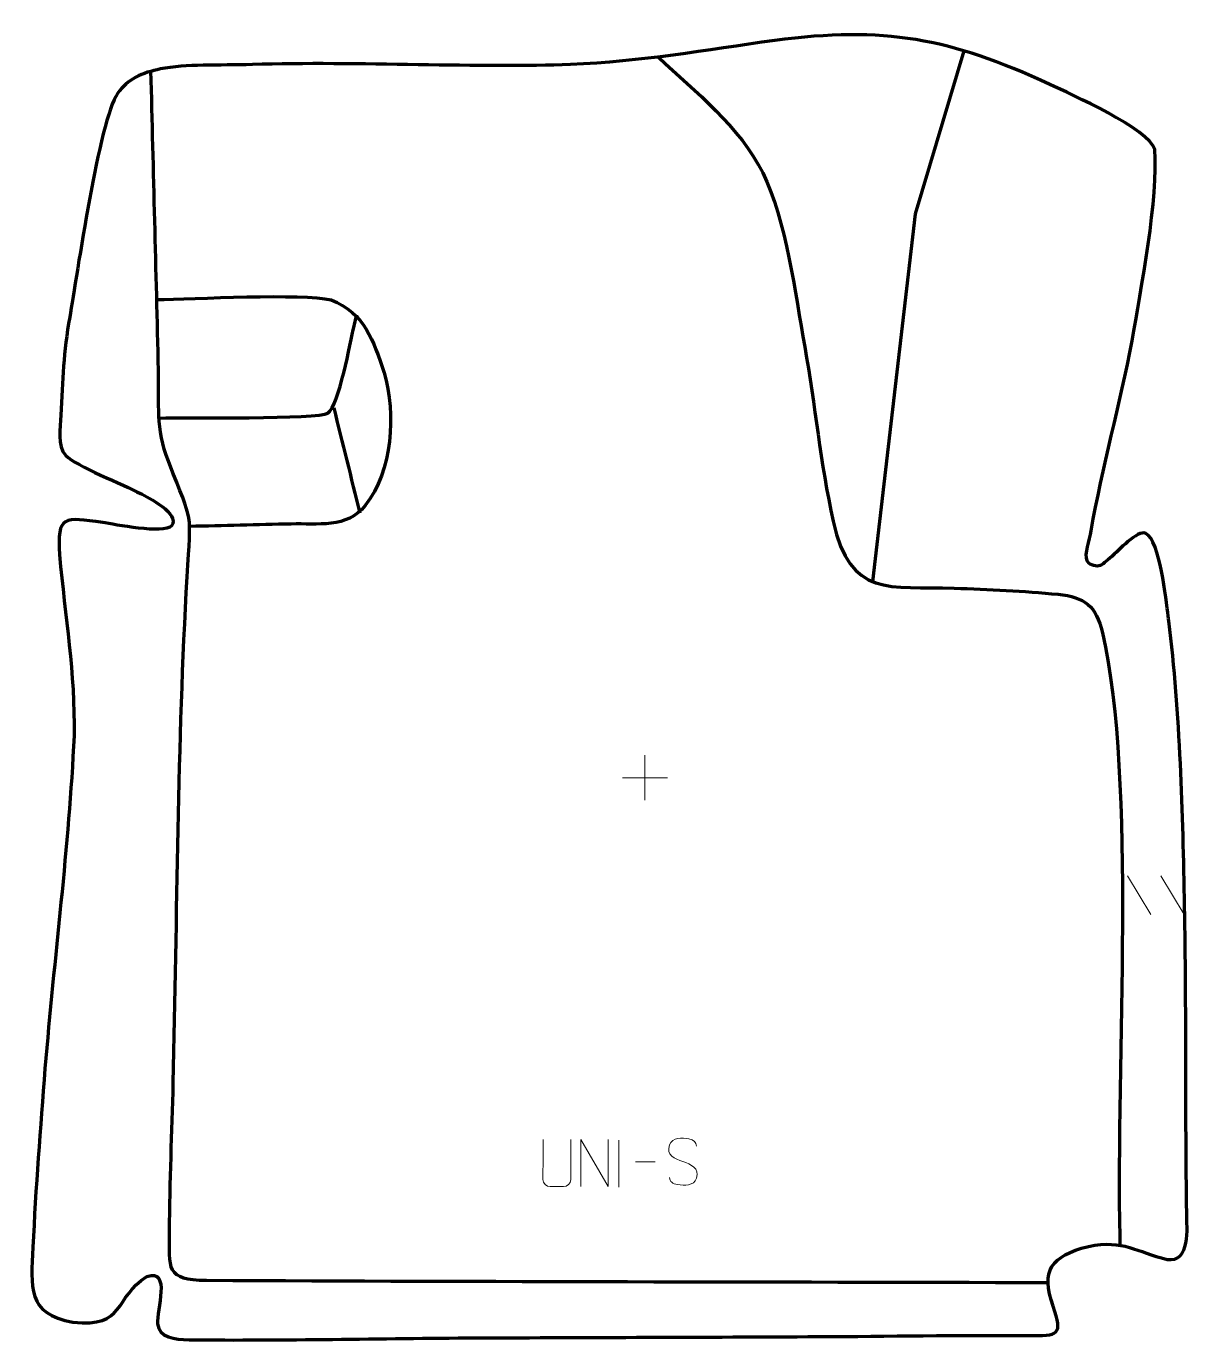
# Model space of a CAD drawing. Header units: millimetres. Extents: x -350 to 269, y -291 to 409.
import ezdxf

# ---------------------------------------------------------------- set-up
doc = ezdxf.new("R2010")
doc.units = ezdxf.units.MM
doc.header["$MEASUREMENT"] = 0
for name, color, linetype in [('layer 1', 7, 'Continuous'), ('layer 2', 7, 'Continuous'), ('layer 3', 7, 'Continuous')]:
    doc.layers.add(name, color=color, linetype=linetype)

msp = doc.modelspace()

# ---------------------------------------------------------------- linework, layer by layer
at = {"layer": 'layer 1', "color": 250, "lineweight": 9}
for points, knots in [([(-60.8798, -183.5409), (-60.8802, -189.0804), (-60.7844, -199.2822), (-60.784, -204.8226), (-60.784, -204.8226), (-60.9238, -207.0621), (-62.601, -208.4883), (-64.7487, -208.4988), (-64.7487, -208.4988), (-67.0806, -208.4984), (-69.4125, -208.4984), (-71.744, -208.4988), (-71.744, -208.4988), (-73.669, -208.6003), (-75.6411, -206.7838), (-75.6299, -204.8393), (-75.6299, -204.8393), (-75.6296, -199.2774), (-75.5342, -189.102), (-75.5346, -183.5409)], [0, 0, 0, 0, 0.16666667, 0.16666667, 0.16666667, 0.16666667, 0.33333333, 0.33333333, 0.33333333, 0.33333333, 0.5, 0.5, 0.5, 0.5, 0.66666667, 0.66666667, 0.66666667, 0.66666667, 1, 1, 1, 1]), ([(-55.5344, -208.4986), (-55.5344, -208.4986), (-55.5344, -183.5451), (-55.5344, -183.5451), (-55.5344, -183.5451), (-55.5344, -183.5451), (-40.8796, -208.4986), (-40.8796, -208.4986), (-40.8796, -208.4986), (-40.8796, -208.4986), (-40.8796, -183.5451), (-40.8796, -183.5451)], [0, 0, 0, 0, 0.25, 0.25, 0.25, 0.25, 0.5, 0.5, 0.5, 0.5, 1, 1, 1, 1]), ([(-1.2015, -195.154), (-5.4498, -193.6836), (-10.3579, -191.8878), (-8.3528, -186.3675), (-8.3528, -186.3675), (-6.8493, -182.2276), (-1.6357, -182.6161), (1.9679, -183.2172), (1.9679, -183.2172), (4.8285, -183.6944), (5.6932, -184.9076), (6.0038, -186.9917)], [0, 0, 0, 0, 0.25, 0.25, 0.25, 0.25, 0.5, 0.5, 0.5, 0.5, 1, 1, 1, 1]), ([(-1.2015, -195.1541), (2.8171, -196.8008), (7.8466, -198.6891), (6.0126, -204.0494), (6.0126, -204.0494), (4.5528, -208.3158), (-0.358, -208.0591), (-4.0841, -207.5044), (-4.0841, -207.5044), (-6.8341, -207.0946), (-8.055, -205.8811), (-8.433, -203.7689)], [0, 0, 0, 0, 0.25, 0.25, 0.25, 0.25, 0.5, 0.5, 0.5, 0.5, 1, 1, 1, 1])]:
    msp.add_open_spline(points, degree=3, knots=knots, dxfattribs=at)
for points in [[(-35.207, -183.8408), (-35.207, -183.8408), (-35.207, -208.8149), (-35.207, -208.8149)], [(-26.4803, -195.3279), (-26.4803, -195.3279), (-15.9337, -195.3279), (-15.9337, -195.3279)]]:
    msp.add_open_spline(points, degree=3, dxfattribs=at)
at = {"layer": 'layer 2', "color": 142, "lineweight": 158}
for points, knots in [([(-14.1775, 392.1241), (5.3415, 373.6424), (29.2303, 354.9902), (41.2093, 330.643), (41.2093, 330.643), (53.5677, 305.5245), (58.4877, 266.3914), (63.5448, 238.1288), (63.5448, 238.1288), (69.0907, 207.135), (71.8438, 176.2727), (78.6443, 145.293), (78.6443, 145.293), (87.673, 104.5701), (108.6186, 110.7807), (143.0513, 109.736), (143.0513, 109.736), (161.5324, 109.1007), (179.8093, 108.2701), (198.225, 106.4754), (198.225, 106.4754), (212.4282, 105.0119), (218.523, 100.3272), (221.8074, 86.0053), (221.8074, 86.0053), (239.9901, 6.7209), (228.9396, -142.2838), (231.019, -235.2379), (231.019, -235.2379), (231.019, -235.2379), (231.1197, -239.7389), (231.1197, -239.7389)], [0, 0, 0, 0, 0.11111111, 0.11111111, 0.11111111, 0.11111111, 0.22222222, 0.22222222, 0.22222222, 0.22222222, 0.33333333, 0.33333333, 0.33333333, 0.33333333, 0.44444444, 0.44444444, 0.44444444, 0.44444444, 0.55555556, 0.55555556, 0.55555556, 0.55555556, 0.66666667, 0.66666667, 0.66666667, 0.66666667, 0.77777778, 0.77777778, 0.77777778, 0.77777778, 1, 1, 1, 1]), ([(99.6793, 113.25), (99.6793, 113.25), (122.4208, 308.8121), (122.4208, 308.8121), (122.4208, 308.8121), (122.4208, 308.8121), (148.3408, 395.4996), (148.3408, 395.4996)], [0, 0, 0, 0, 0.33333333, 0.33333333, 0.33333333, 0.33333333, 1, 1, 1, 1]), ([(192.9326, -259.7239), (43.797, -259.3457), (-105.296, -259.2486), (-254.4358, -258.5637), (-254.4358, -258.5637), (-276.3633, -258.463), (-274.2397, -251.9756), (-274.1461, -232.3859), (-274.1461, -232.3859), (-274.0204, -206.0257), (-272.9036, -179.7602), (-272.195, -153.4193), (-272.195, -153.4193), (-270.0399, -64.0006), (-269.8778, 26.6207), (-264.8318, 115.8302), (-264.8318, 115.8302), (-262.7473, 152.6835), (-261.1789, 141.9564), (-274.7763, 177.2111), (-274.7763, 177.2111), (-281.6832, 195.119), (-279.5843, 207.0575), (-280.0354, 225.6358), (-280.0354, 225.6358), (-281.3223, 278.6439), (-282.7027, 331.6497), (-284.0519, 384.6562)], [0, 0, 0, 0, 0.125, 0.125, 0.125, 0.125, 0.25, 0.25, 0.25, 0.25, 0.375, 0.375, 0.375, 0.375, 0.5, 0.5, 0.5, 0.5, 0.625, 0.625, 0.625, 0.625, 0.75, 0.75, 0.75, 0.75, 1, 1, 1, 1]), ([(-280.9817, 263.2133), (-261.7981, 263.5262), (-203.2025, 266.6735), (-188.3069, 263.0907), (-188.3069, 263.0907), (-170.224, 255.9202), (-165.9644, 241.4973), (-160.094, 224.3491), (-160.094, 224.3491), (-153.6772, 202.1916), (-155.5773, 172.4578), (-170.1411, 153.7277), (-170.1411, 153.7277), (-179.7271, 141.3995), (-195.6672, 144.1906), (-209.4303, 143.8581), (-209.4303, 143.8581), (-227.5098, 143.4218), (-245.5895, 142.9997), (-263.6689, 142.5493)], [0, 0, 0, 0, 0.16666667, 0.16666667, 0.16666667, 0.16666667, 0.33333333, 0.33333333, 0.33333333, 0.33333333, 0.5, 0.5, 0.5, 0.5, 0.66666667, 0.66666667, 0.66666667, 0.66666667, 1, 1, 1, 1]), ([(-278.9563, 200.235), (-267.3558, 200.3492), (-194.3321, 199.6617), (-190.0248, 202.8134), (-190.0248, 202.8134), (-183.9941, 207.2261), (-178.0556, 240.3306), (-176.0809, 249.0329), (-176.0809, 249.0329), (-175.707, 250.5795), (-175.3329, 252.1261), (-174.9588, 253.6727), (-174.9588, 253.6727), (-174.9588, 253.6727), (-174.6081, 255.1226), (-174.6081, 255.1226)], [0, 0, 0, 0, 0.2, 0.2, 0.2, 0.2, 0.4, 0.4, 0.4, 0.4, 0.6, 0.6, 0.6, 0.6, 1, 1, 1, 1])]:
    msp.add_open_spline(points, degree=3, knots=knots, dxfattribs=at)
msp.add_open_spline([(-186.8807, 205.6589), (-182.2628, 187.0097), (-177.6449, 168.3605), (-173.027, 149.7113)], degree=3, dxfattribs=at)
at = {"layer": 'layer 2', "color": 250, "lineweight": 9}
for points in [[(-21.4267, 20.9113), (-21.4267, 20.9113), (-21.4267, -3.0666), (-21.4267, -3.0666)], [(-33.4156, 8.9223), (-33.4156, 8.9223), (-9.4377, 8.9223), (-9.4377, 8.9223)], [(235.16, -43.2486), (235.16, -43.2486), (247.5243, -63.7929), (247.5243, -63.7929)], [(235.16, -43.2486), (235.16, -43.2486), (247.5243, -63.7929), (247.5243, -63.7929)], [(252.8899, -43.2486), (252.8899, -43.2486), (265.2542, -63.7929), (265.2542, -63.7929)], [(252.8899, -43.2486), (252.8899, -43.2486), (265.2542, -63.7929), (265.2542, -63.7929)]]:
    msp.add_open_spline(points, degree=3, dxfattribs=at)
at = {"layer": 'layer 3', "color": 242, "lineweight": 158}
msp.add_open_spline([(-61.0378, 388.2326), (-23.3039, 389.8441), (10.5066, 395.7887), (47.6175, 401.0668), (47.6175, 401.0668), (105.8867, 408.577), (140.4474, 402.4705), (193.8215, 377.6803), (193.8215, 377.6803), (204.8344, 372.5181), (246.8805, 353.8543), (249.6165, 343.0757), (249.6165, 343.0757), (251.8328, 318.0105), (242.1473, 267.8807), (237.6328, 241.326), (237.6328, 241.326), (231.1645, 207.5733), (221.7496, 173.9289), (215.8145, 140.273), (215.8145, 140.273), (214.8919, 135.0408), (212.2103, 127.9292), (213.6582, 124.3447), (213.6582, 124.3447), (214.4137, 122.4745), (217.6988, 121.0533), (219.9774, 121.6244), (219.9774, 121.6244), (221.6995, 122.0561), (223.9105, 124.1086), (226.8051, 126.6211), (226.8051, 126.6211), (229.8894, 129.2984), (240.576, 140.9483), (244.8858, 138.8387), (244.8858, 138.8387), (252.4234, 135.1492), (255.7249, 103.4563), (256.743, 94.9743), (256.743, 94.9743), (256.743, 94.9743), (256.9352, 93.4972), (256.9352, 93.4972), (256.9352, 93.4972), (256.9352, 93.4972), (257.0982, 92.2354), (257.0982, 92.2354), (257.0982, 92.2354), (263.2762, 43.4387), (264.6244, -10.3283), (265.5258, -59.588), (265.5258, -59.588), (266.5216, -114.0019), (265.8515, -168.2993), (266.6276, -222.6227), (266.6276, -222.6227), (266.7451, -230.5775), (268.7532, -249.2075), (256.1591, -247.2436), (256.1591, -247.2436), (239.4699, -243.2892), (233.4487, -236.5573), (214.347, -240.327), (214.347, -240.327), (194.3756, -245.6103), (188.9791, -253.0422), (195.6237, -272.2272), (195.6237, -272.2272), (200.9073, -287.4831), (198.6082, -287.9487), (182.2859, -287.7793), (182.2859, -287.7793), (145.3507, -287.3958), (107.8611, -288.1589), (70.8528, -288.333), (70.8528, -288.333), (10.1733, -288.6188), (-50.5068, -288.7478), (-111.1863, -289.0087), (-111.1863, -289.0087), (-161.8214, -289.2314), (-213.2832, -290.5129), (-263.7838, -290.0268), (-263.7838, -290.0268), (-271.4969, -289.9524), (-279.8969, -288.5481), (-280.5297, -281.5958), (-280.5297, -281.5958), (-281.1961, -274.2738), (-273.1519, -251.8434), (-286.2351, -256.4427), (-286.2351, -256.4427), (-303.9509, -267.5169), (-297.4571, -283.8712), (-325.5675, -280.644), (-325.5675, -280.644), (-350.3315, -276.2205), (-347.726, -261.8937), (-346.7909, -240.7614), (-346.7909, -240.7614), (-345.4064, -209.4719), (-342.8553, -177.0799), (-340.3955, -145.8062), (-340.3955, -145.8062), (-335.5863, -87.1303), (-327.6854, -27.4926), (-324.937, 31.1454), (-324.937, 31.1454), (-324.3277, 64.8414), (-329.6973, 94.3799), (-332.6602, 127.4109), (-332.6602, 127.4109), (-334.164, 148.609), (-330.1209, 147.5811), (-309.7085, 144.6245), (-309.7085, 144.6245), (-303.4833, 143.6962), (-277.2633, 138.3123), (-273.0702, 142.9446), (-273.0702, 142.9446), (-268.4301, 149.4037), (-285.5548, 157.9421), (-289.6547, 160.1282), (-289.6547, 160.1282), (-298.4538, 164.7397), (-324.0104, 174.8006), (-329.3361, 180.3374), (-329.3361, 180.3374), (-334.1963, 185.3902), (-332.262, 194.9691), (-331.8816, 201.665), (-331.8816, 201.665), (-330.9429, 220.5614), (-330.6422, 235.0459), (-327.2029, 253.9447), (-327.2029, 253.9447), (-323.3856, 276.1933), (-311.5863, 358.6356), (-301.8511, 372.85), (-301.8511, 372.85), (-296.7854, 380.2464), (-288.4684, 383.9952), (-279.0291, 385.8789), (-279.0291, 385.8789), (-265.5616, 388.5665), (-248.2271, 387.6785), (-230.0476, 388.2401), (-230.0476, 388.2401), (-175.2476, 389.933), (-106.3356, 386.298), (-61.0378, 388.2326)], degree=3, knots=[0, 0, 0, 0, 0.02564103, 0.02564103, 0.02564103, 0.02564103, 0.05128205, 0.05128205, 0.05128205, 0.05128205, 0.07692308, 0.07692308, 0.07692308, 0.07692308, 0.1025641, 0.1025641, 0.1025641, 0.1025641, 0.12820513, 0.12820513, 0.12820513, 0.12820513, 0.15384615, 0.15384615, 0.15384615, 0.15384615, 0.17948718, 0.17948718, 0.17948718, 0.17948718, 0.20512821, 0.20512821, 0.20512821, 0.20512821, 0.23076923, 0.23076923, 0.23076923, 0.23076923, 0.25641026, 0.25641026, 0.25641026, 0.25641026, 0.28205128, 0.28205128, 0.28205128, 0.28205128, 0.30769231, 0.30769231, 0.30769231, 0.30769231, 0.33333333, 0.33333333, 0.33333333, 0.33333333, 0.35897436, 0.35897436, 0.35897436, 0.35897436, 0.38461538, 0.38461538, 0.38461538, 0.38461538, 0.41025641, 0.41025641, 0.41025641, 0.41025641, 0.43589744, 0.43589744, 0.43589744, 0.43589744, 0.46153846, 0.46153846, 0.46153846, 0.46153846, 0.48717949, 0.48717949, 0.48717949, 0.48717949, 0.51282051, 0.51282051, 0.51282051, 0.51282051, 0.53846154, 0.53846154, 0.53846154, 0.53846154, 0.56410256, 0.56410256, 0.56410256, 0.56410256, 0.58974359, 0.58974359, 0.58974359, 0.58974359, 0.61538462, 0.61538462, 0.61538462, 0.61538462, 0.64102564, 0.64102564, 0.64102564, 0.64102564, 0.66666667, 0.66666667, 0.66666667, 0.66666667, 0.69230769, 0.69230769, 0.69230769, 0.69230769, 0.71794872, 0.71794872, 0.71794872, 0.71794872, 0.74358974, 0.74358974, 0.74358974, 0.74358974, 0.76923077, 0.76923077, 0.76923077, 0.76923077, 0.79487179, 0.79487179, 0.79487179, 0.79487179, 0.82051282, 0.82051282, 0.82051282, 0.82051282, 0.84615385, 0.84615385, 0.84615385, 0.84615385, 0.87179487, 0.87179487, 0.87179487, 0.87179487, 0.8974359, 0.8974359, 0.8974359, 0.8974359, 0.92307692, 0.92307692, 0.92307692, 0.92307692, 0.94871795, 0.94871795, 0.94871795, 0.94871795, 1, 1, 1, 1], dxfattribs=at)

doc.saveas('drawing.dxf')
